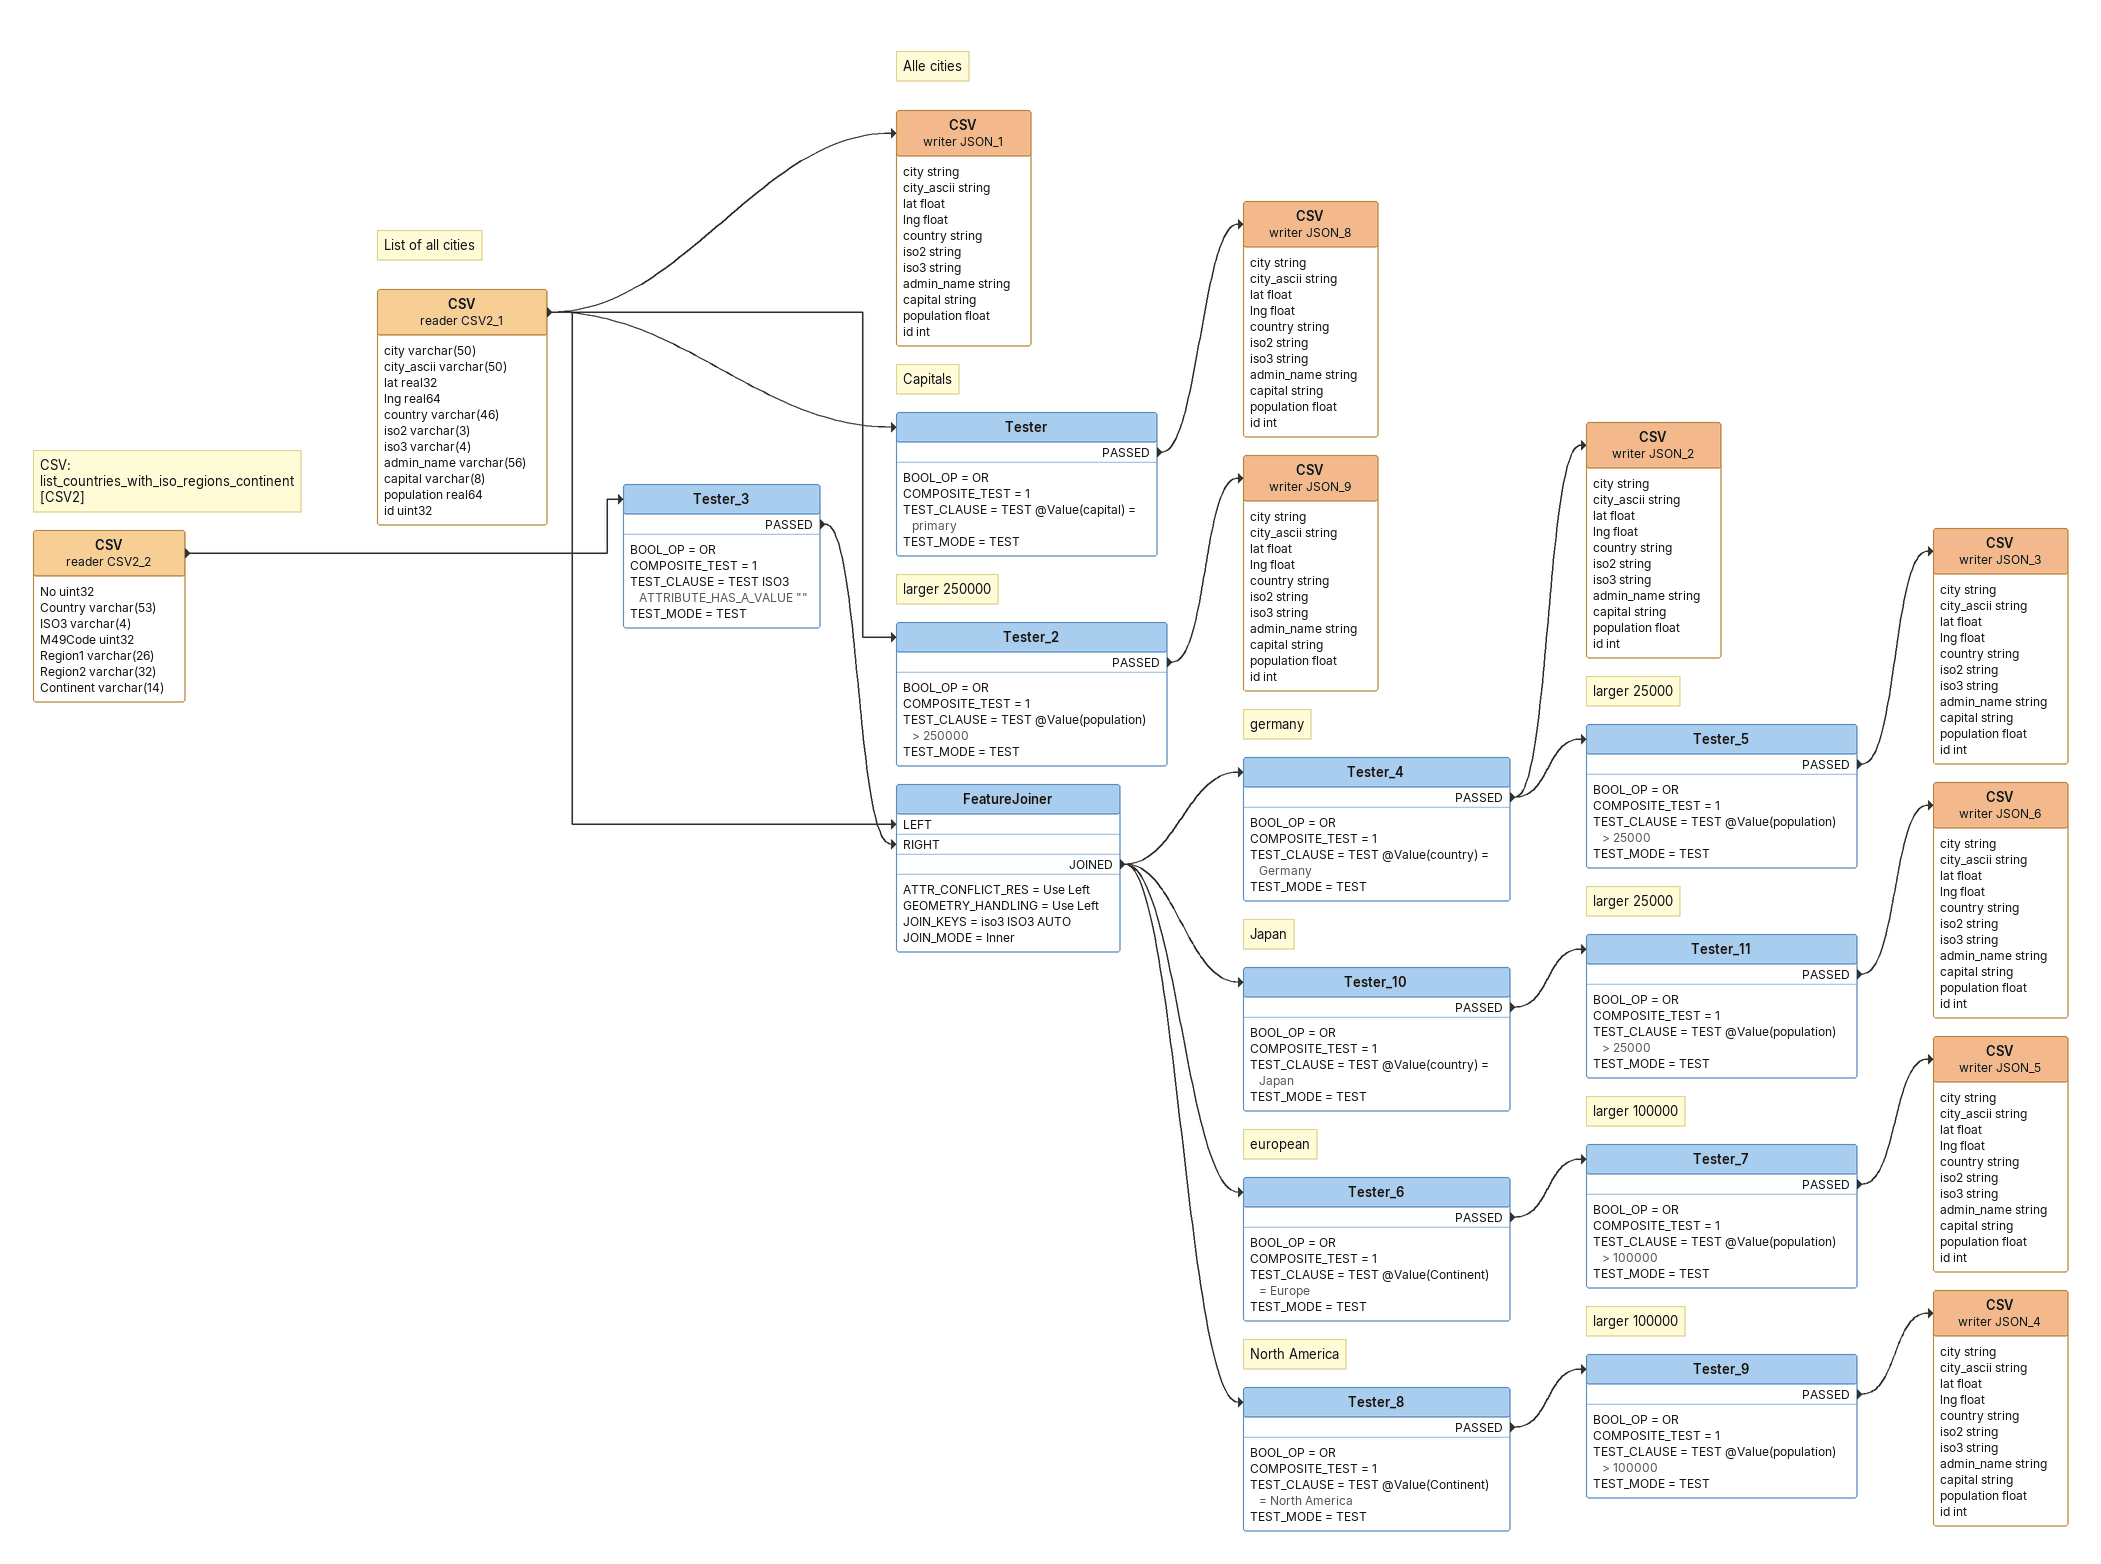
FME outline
Note: CSV: list_countries_with_iso_regions_continent [CSV2]
CSV (reader CSV2_2)
    attributes: No uint32, Country varchar(53), ISO3 varchar(4), M49Code uint32, Region1 varchar(26), Region2 varchar(32), Continent varchar(14)
    -> Tester_3
Tester_3
    BOOL_OP = OR
    COMPOSITE_TEST = 1
    TEST_CLAUSE = TEST ISO3 ATTRIBUTE_HAS_A_VALUE ""
    TEST_MODE = TEST
    PASSED -> FeatureJoiner [RIGHT]
Note: List of all cities
CSV (reader CSV2_1)
    attributes: city varchar(50), city_ascii varchar(50), lat real32, lng real64, country varchar(46), iso2 varchar(3), iso3 varchar(4), admin_name varchar(56), capital varchar(8), population real64, id uint32
    -> Tester
    -> CSV (writer JSON_1)
    -> Tester_2
    -> FeatureJoiner [LEFT]
Note: Alle cities
CSV (writer JSON_1)
    attributes: city string, city_ascii string, lat float, lng float, country string, iso2 string, iso3 string, admin_name string, capital string, population float, id int
Note: Capitals
Tester
    BOOL_OP = OR
    COMPOSITE_TEST = 1
    TEST_CLAUSE = TEST @Value(capital) = primary
    TEST_MODE = TEST
    PASSED -> CSV (writer JSON_8)
CSV (writer JSON_8)
    attributes: city string, city_ascii string, lat float, lng float, country string, iso2 string, iso3 string, admin_name string, capital string, population float, id int
Note: larger 250000
Tester_2
    BOOL_OP = OR
    COMPOSITE_TEST = 1
    TEST_CLAUSE = TEST @Value(population) > 250000
    TEST_MODE = TEST
    PASSED -> CSV (writer JSON_9)
CSV (writer JSON_9)
    attributes: city string, city_ascii string, lat float, lng float, country string, iso2 string, iso3 string, admin_name string, capital string, population float, id int
FeatureJoiner
    ATTR_CONFLICT_RES = Use Left
    GEOMETRY_HANDLING = Use Left
    JOIN_KEYS = iso3 ISO3 AUTO
    JOIN_MODE = Inner
    JOINED -> Tester_4
    JOINED -> Tester_6
    JOINED -> Tester_8
    JOINED -> Tester_10
Note: germany
Tester_4
    BOOL_OP = OR
    COMPOSITE_TEST = 1
    TEST_CLAUSE = TEST @Value(country) = Germany
    TEST_MODE = TEST
    PASSED -> CSV (writer JSON_2)
    PASSED -> Tester_5
CSV (writer JSON_2)
    attributes: city string, city_ascii string, lat float, lng float, country string, iso2 string, iso3 string, admin_name string, capital string, population float, id int
Note: larger 25000
Tester_5
    BOOL_OP = OR
    COMPOSITE_TEST = 1
    TEST_CLAUSE = TEST @Value(population) > 25000
    TEST_MODE = TEST
    PASSED -> CSV (writer JSON_3)
CSV (writer JSON_3)
    attributes: city string, city_ascii string, lat float, lng float, country string, iso2 string, iso3 string, admin_name string, capital string, population float, id int
Note: Japan
Tester_10
    BOOL_OP = OR
    COMPOSITE_TEST = 1
    TEST_CLAUSE = TEST @Value(country) = Japan
    TEST_MODE = TEST
    PASSED -> Tester_11
Note: larger 25000
Tester_11
    BOOL_OP = OR
    COMPOSITE_TEST = 1
    TEST_CLAUSE = TEST @Value(population) > 25000
    TEST_MODE = TEST
    PASSED -> CSV (writer JSON_6)
CSV (writer JSON_6)
    attributes: city string, city_ascii string, lat float, lng float, country string, iso2 string, iso3 string, admin_name string, capital string, population float, id int
Note: european
Tester_6
    BOOL_OP = OR
    COMPOSITE_TEST = 1
    TEST_CLAUSE = TEST @Value(Continent) = Europe
    TEST_MODE = TEST
    PASSED -> Tester_7
Note: larger 100000
Tester_7
    BOOL_OP = OR
    COMPOSITE_TEST = 1
    TEST_CLAUSE = TEST @Value(population) > 100000
    TEST_MODE = TEST
    PASSED -> CSV (writer JSON_5)
CSV (writer JSON_5)
    attributes: city string, city_ascii string, lat float, lng float, country string, iso2 string, iso3 string, admin_name string, capital string, population float, id int
Note: North America
Tester_8
    BOOL_OP = OR
    COMPOSITE_TEST = 1
    TEST_CLAUSE = TEST @Value(Continent) = North America
    TEST_MODE = TEST
    PASSED -> Tester_9
Note: larger 100000
Tester_9
    BOOL_OP = OR
    COMPOSITE_TEST = 1
    TEST_CLAUSE = TEST @Value(population) > 100000
    TEST_MODE = TEST
    PASSED -> CSV (writer JSON_4)
CSV (writer JSON_4)
    attributes: city string, city_ascii string, lat float, lng float, country string, iso2 string, iso3 string, admin_name string, capital string, population float, id int
